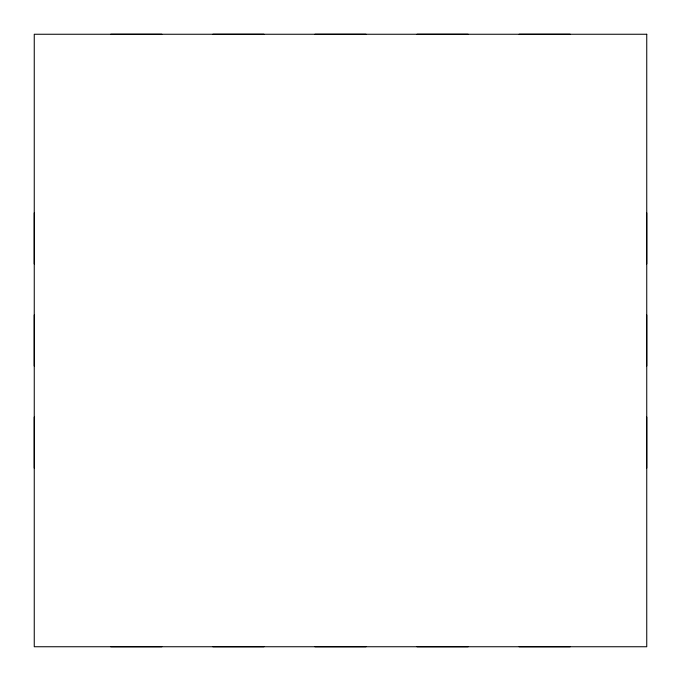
<?xml version="1.0" encoding="UTF-8"?>
<svg xmlns="http://www.w3.org/2000/svg" width="681" height="681" viewBox="0 0 681 681"><rect width="100%" height="100%" fill="white"/><g stroke="black" fill="none" stroke-linecap="round" stroke-linejoin="round"><path stroke-width="1.02" d="M34.254 212.898L34.254 263.939M646.746 212.898L646.746 263.939M34.254 314.98L34.254 366.02M646.746 314.98L646.746 366.02M34.254 417.061L34.254 468.102M646.746 417.061L646.746 468.102M570.184 34.254L519.143 34.254M570.184 646.746L519.143 646.746M468.102 34.254L417.061 34.254M468.102 646.746L417.061 646.746M366.02 34.254L314.98 34.254M366.02 646.746L314.98 646.746M263.939 34.254L212.898 34.254M263.939 646.746L212.898 646.746M161.857 34.254L110.816 34.254M161.857 646.746L110.816 646.746M646.746 34.254L34.254 34.254L34.254 646.746L646.746 646.746L646.746 34.254"/></g></svg>
